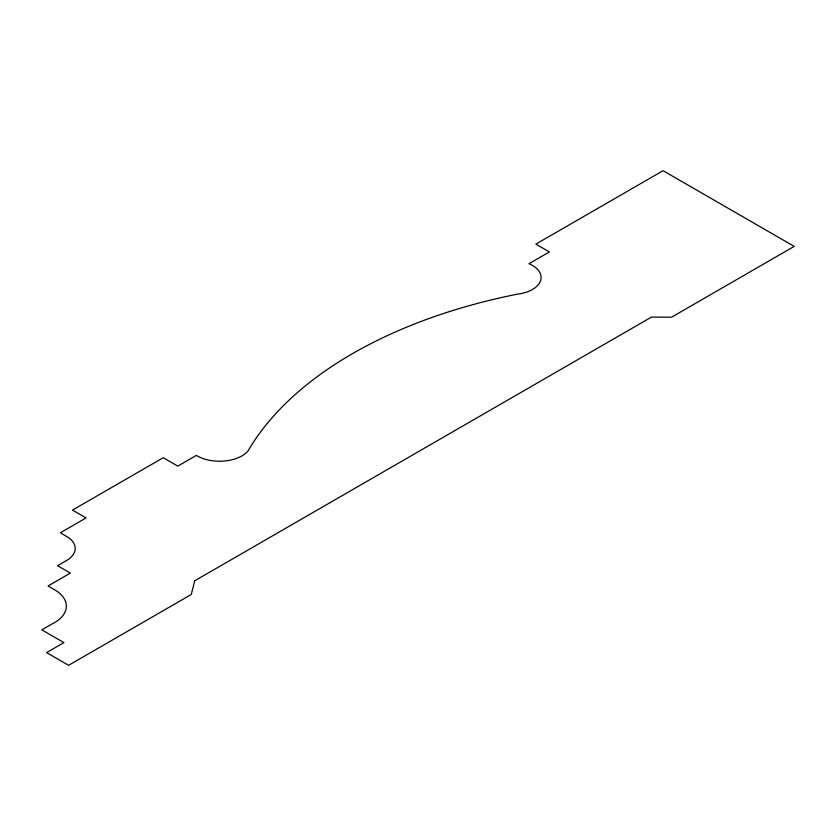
<?xml version="1.0" encoding="UTF-8"?>
<svg xmlns="http://www.w3.org/2000/svg" width="836" height="836" viewBox="0 0 836 836"><rect width="100%" height="100%" fill="white"/><g stroke="black" fill="none" stroke-linecap="round" stroke-linejoin="round"><path stroke-width="1.25" d="M194.746 580.78L191.245 594.5L68.604 665.31L46.597 652.613L63.912 642.612L41.8 629.842L51.571 624.21A40.389 23.324 0 0 0 55.479 590.258L48.049 585.973L70.349 573.099L57.559 565.711L66.838 560.36A29.918 17.274 0 0 0 69.346 538.144L60.432 532.731L86.066 517.923L72.502 510.096L163.25 457.71L177.807 466.112L196.345 455.401A31.695 18.298 0 0 0 248.02 450.98A433.121 250.058 0 0 1 517.641 294.105A29.438 16.992 0 0 0 540.443 281.042A29.438 16.992 0 0 0 528.969 263.716L549.398 251.929L535.876 244.122L663.073 170.69L794.2 246.39L671.548 317.199L651.39 317.137L194.746 580.78"/></g></svg>
